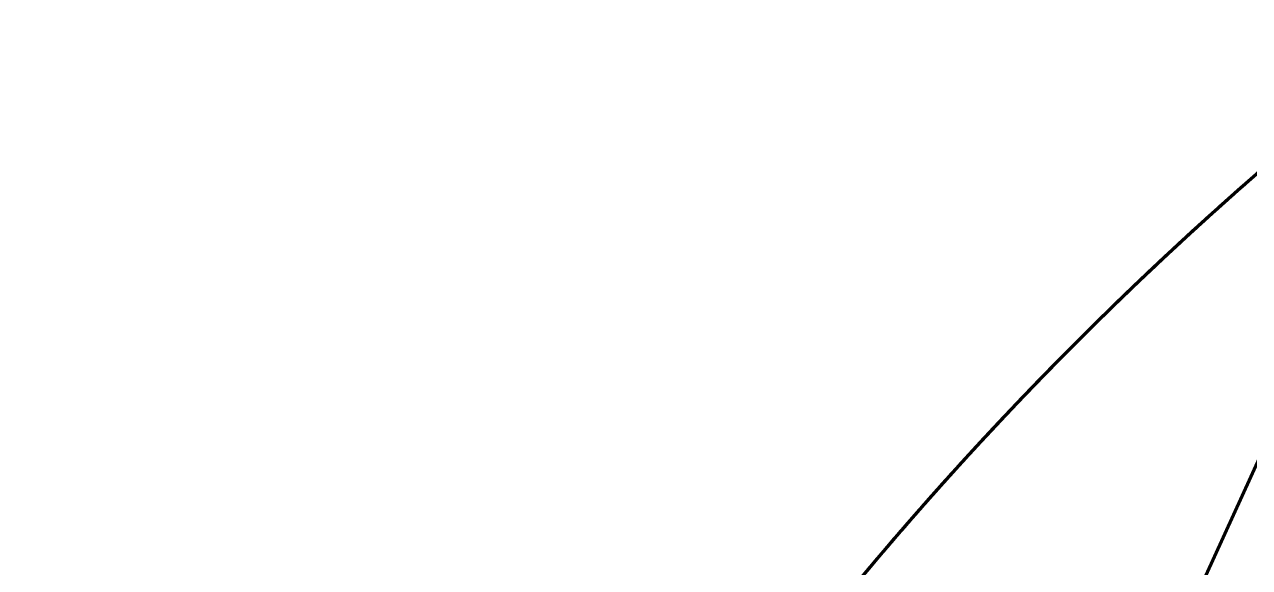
# Model space of a CAD drawing. Header units: millimetres. Extents: x 0 to 840, y 0 to 594.
# Drawn here: x 93.188 to 96.103, y 258.271 to 259.562 of the extents above; entities that cross this region are included whole.
import ezdxf

# ---------------------------------------------------------------- set-up
doc = ezdxf.new("R2010")
doc.units = ezdxf.units.MM
doc.linetypes.add('K5LT_BASIC', pattern=[0])
doc.layers.add('Системный слой', color=7, linetype='Continuous')

msp = doc.modelspace()

# ---------------------------------------------------------------- linework, layer by layer
at = {"layer": 'Системный слой', "color": 5, "linetype": 'K5LT_BASIC', "lineweight": 60, "true_color": 0x0000ff}
for p, q in [((96.57404, 259.51333), (94.91438, 255.8739)), ((96.09986, 259.18932), (96.07551, 259.16787)), ((96.04066, 259.13689), (96.01084, 259.11012)), ((96.01084, 259.11012), (95.98153, 259.08355)), ((95.92059, 259.02751), (95.8944, 259.0031)), ((95.92225, 259.02905), (95.90884, 259.01659)), ((95.66304, 258.77811), (95.64034, 258.7551)), ((95.41044, 258.51183), (95.38921, 258.48838)), ((95.41044, 258.51183), (95.38929, 258.48847)), ((95.38952, 258.48872), (95.36507, 258.4615))]:
    msp.add_line(p, q, dxfattribs=at)
for points, knots in [([(99.60669, 261.04203), (99.58233, 261.03576), (99.29992, 260.96172), (98.76682, 260.79236), (98.02918, 260.47944), (97.32403, 260.09893), (96.65753, 259.65418), (96.03552, 259.14906), (95.46345, 258.58802), (94.94634, 257.97596), (94.48869, 257.31824), (94.09454, 256.62063), (93.76732, 255.88922), (93.5099, 255.13043), (93.32454, 254.3509), (93.21285, 253.55745), (93.17583, 252.75704), (93.21378, 251.95667), (93.32639, 251.16336), (93.51266, 250.38404), (93.76588, 249.64046), (93.97681, 249.16697), (94.08896, 248.94235)], [0.9944152957, 0.9944152957, 0.9944152957, 0.9944152957, 0.9944302992, 0.9945894335, 0.9947485678, 0.9949077021, 0.9950668364, 0.9952259707, 0.995385105, 0.9955442393, 0.9957033736, 0.995862508, 0.9960216423, 0.9961807766, 0.9963399109, 0.9964990452, 0.9966581795, 0.9968173138, 0.9969764481, 0.9971355824, 0.9972947167, 0.997444463, 0.997444463, 0.997444463, 0.997444463]), ([(98.32607, 260.6016), (98.26924, 260.57686), (97.96921, 260.44237), (97.44011, 260.16753), (96.76669, 259.73333), (96.32904, 259.38922), (96.11097, 259.19908), (96.09405, 259.18421)], [0.91991847438, 0.91991847438, 0.91991847438, 0.91991847438, 0.91995544239, 0.9201145767, 0.92027371101, 0.92043284532, 0.92044628114, 0.92044628114, 0.92044628114, 0.92044628114]), ([(97.20448, 260.01093), (97.11186, 259.953), (96.79687, 259.74749), (96.42045, 259.46485), (96.14606, 259.23024), (96.07551, 259.16787)], [0.9415325509, 0.9415325509, 0.9415325509, 0.9415325509, 0.94159770847, 0.94175684278, 0.94181301004, 0.94181301004, 0.94181301004, 0.94181301004]), ([(96.44067, 259.473), (96.23042, 259.30703), (95.82633, 258.95601), (95.3309, 258.43658), (95.04729, 258.08797), (94.93678, 257.94289)], [0.96308020286, 0.96308020286, 0.96308020286, 0.96308020286, 0.96323997454, 0.96339910885, 0.96350788952, 0.96350788952, 0.96350788952, 0.96350788952]), ([(96.44067, 259.473), (96.31541, 259.37412), (96.17146, 259.2538), (96.0316, 259.12885), (96.01084, 259.11012)], [0.90967566348, 0.90967566348, 0.90967566348, 0.90967566348, 0.90977084659, 0.90978752489, 0.90978752489, 0.90978752489, 0.90978752489]), ([(96.44067, 259.473), (96.41494, 259.4527), (96.29099, 259.35369), (96.16982, 259.25124), (96.07551, 259.16787)], [0.952399294972, 0.952399294972, 0.952399294972, 0.952399294972, 0.952418841502, 0.952493917912, 0.952493917912, 0.952493917912, 0.952493917912]), ([(96.38799, 259.43108), (96.30158, 259.36176), (96.17481, 259.25594), (96.05117, 259.14651), (96.01084, 259.11012)], [0.738794522551, 0.738794522551, 0.738794522551, 0.738794522551, 0.738860598345, 0.738892998864, 0.738892998864, 0.738892998864, 0.738892998864]), ([(96.38799, 259.43108), (96.2913, 259.35351), (96.16477, 259.24739), (96.04139, 259.13768), (96.01084, 259.11012)], [0.824241785571, 0.824241785571, 0.824241785571, 0.824241785571, 0.82431572247, 0.82434026188, 0.82434026188, 0.82434026188, 0.82434026188]), ([(96.38799, 259.43108), (96.33048, 259.38494), (96.22534, 259.29834), (96.12231, 259.20925), (96.07551, 259.16787)], [0.931050864335, 0.931050864335, 0.931050864335, 0.931050864335, 0.931094844048, 0.931132102166, 0.931132102166, 0.931132102166, 0.931132102166]), ([(96.28884, 259.35031), (96.23221, 259.30347), (96.16088, 259.2429), (96.09055, 259.18117), (96.07551, 259.16787)], [0.557244514323, 0.557244514323, 0.557244514323, 0.557244514323, 0.557288351369, 0.55730032646, 0.55730032646, 0.55730032646, 0.55730032646]), ([(96.23525, 259.30561), (96.19272, 259.26984), (96.13935, 259.22406), (96.08655, 259.17763), (96.07551, 259.16787)], [0.375682955451, 0.375682955451, 0.375682955451, 0.375682955451, 0.375716104392, 0.375724892547, 0.375724892547, 0.375724892547, 0.375724892547]), ([(96.22573, 259.29759), (96.19241, 259.26949), (96.14216, 259.22645), (96.09242, 259.18282), (96.07551, 259.16787)], [0.108662733921, 0.108662733921, 0.108662733921, 0.108662733921, 0.108688733291, 0.10870219562, 0.10870219562, 0.10870219562, 0.10870219562]), ([(96.0674, 259.16069), (96.03581, 259.1327), (95.80607, 258.92603), (95.39904, 258.51787), (94.88876, 257.90009), (94.43846, 257.23732), (94.05209, 256.53536), (93.79934, 255.95312), (93.67508, 255.60747), (93.64277, 255.51236)], [0.98453879518, 0.98453879518, 0.98453879518, 0.98453879518, 0.98456397199, 0.9847231063, 0.98488224061, 0.98504137492, 0.98520050923, 0.98535964354, 0.985419558, 0.985419558, 0.985419558, 0.985419558]), ([(96.07551, 259.16787), (95.89867, 259.01154), (95.6738, 258.79553), (95.46123, 258.56772), (95.41044, 258.51183)], [0.92045119429, 0.92045119429, 0.92045119429, 0.92045119429, 0.92059197963, 0.92063702266, 0.92063702266, 0.92063702266, 0.92063702266]), ([(96.05861, 259.15289), (96.00629, 259.1064), (95.82458, 258.94087), (95.65011, 258.76759), (95.52926, 258.63994)], [0.9738602244, 0.9738602244, 0.9738602244, 0.9738602244, 0.97390197327, 0.97400682338, 0.97400682338, 0.97400682338, 0.97400682338]), ([(96.07551, 259.16787), (96.01343, 259.11299), (95.91612, 259.02442), (95.8209, 258.93364), (95.78594, 258.89974)], [0.792280299744, 0.792280299744, 0.792280299744, 0.792280299744, 0.792329726289, 0.792358771422, 0.792358771422, 0.792358771422, 0.792358771422]), ([(96.06957, 259.16261), (96.03324, 259.13045), (95.93831, 259.04492), (95.84532, 258.95728), (95.7884, 258.90212)], [0.80296278585, 0.80296278585, 0.80296278585, 0.80296278585, 0.802991725016, 0.803038997955, 0.803038997955, 0.803038997955, 0.803038997955]), ([(96.07551, 259.16787), (96.04705, 259.14272), (95.95256, 259.05806), (95.85996, 258.9713), (95.79605, 258.90953)], [0.717513944605, 0.717513944605, 0.717513944605, 0.717513944605, 0.717536600891, 0.71758961729, 0.71758961729, 0.71758961729, 0.71758961729]), ([(96.07551, 259.16787), (96.05105, 259.14626), (95.96074, 259.06549), (95.87215, 258.98282), (95.80839, 258.92143)], [0.899089378517, 0.899089378517, 0.899089378517, 0.899089378517, 0.899108847868, 0.89916164405, 0.89916164405, 0.89916164405, 0.89916164405]), ([(96.07551, 259.16787), (96.03317, 259.13045), (95.95181, 259.05707), (95.87187, 258.98215), (95.8335, 258.94551)], [0.621385773708, 0.621385773708, 0.621385773708, 0.621385773708, 0.62141947804, 0.621451121061, 0.621451121061, 0.621451121061, 0.621451121061]), ([(96.07551, 259.16787), (96.05292, 259.14791), (95.97625, 259.0794), (95.90083, 259.00953), (95.84815, 258.95946)], [0.450491247677, 0.450491247677, 0.450491247677, 0.450491247677, 0.45050922979, 0.450552572146, 0.450552572146, 0.450552572146, 0.450552572146]), ([(96.07551, 259.16787), (96.05693, 259.15145), (95.98219, 259.08479), (95.90862, 259.01683), (95.85397, 258.96498)], [0.632066681589, 0.632066681589, 0.632066681589, 0.632066681589, 0.632081476767, 0.632126412582, 0.632126412582, 0.632126412582, 0.632126412582]), ([(96.07551, 259.16787), (96.0628, 259.15664), (95.99089, 259.09269), (95.92007, 259.02754), (95.8625, 258.97307)], [0.365043984662, 0.365043984662, 0.365043984662, 0.365043984662, 0.365054105665, 0.365101378027, 0.365101378027, 0.365101378027, 0.365101378027]), ([(96.07551, 259.16787), (96.0668, 259.16017), (96.01188, 259.11143), (95.9576, 259.06198), (95.91237, 259.01987)], [0.546619418575, 0.546619418575, 0.546619418575, 0.546619418575, 0.546626352642, 0.546663215858, 0.546663215858, 0.546663215858, 0.546663215858]), ([(96.07551, 259.16787), (96.06093, 259.15498), (96.00981, 259.10948), (95.95923, 259.06336), (95.92333, 259.03005)], [0.813642115502, 0.813642115502, 0.813642115502, 0.813642115502, 0.813653723743, 0.813682937358, 0.813682937358, 0.813682937358, 0.813682937358]), ([(96.01084, 259.11012), (95.90413, 259.01384), (95.64451, 258.76746), (95.40078, 258.50517), (95.26104, 258.34299)], [0.94183024852, 0.94183024852, 0.94183024852, 0.94183024852, 0.94191597708, 0.94204366495, 0.94204366495, 0.94204366495, 0.94204366495]), ([(96.01084, 259.11012), (95.88641, 258.99785), (95.65354, 258.77499), (95.43366, 258.53934), (95.33129, 258.4235)], [0.66412664372, 0.66412664372, 0.66412664372, 0.66412664372, 0.66422660726, 0.66431881586, 0.66431881586, 0.66431881586, 0.66431881586]), ([(96.01084, 259.11012), (95.89038, 259.00143), (95.65924, 258.78064), (95.44084, 258.54725), (95.3366, 258.4295)], [0.84570207763, 0.84570207763, 0.84570207763, 0.84570207763, 0.84579885423, 0.84589265629, 0.84589265629, 0.84589265629, 0.84589265629]), ([(96.01084, 259.11012), (95.97844, 259.08089), (95.77003, 258.88994), (95.57118, 258.68873), (95.41044, 258.51183)], [0.07667671046, 0.07667671046, 0.07667671046, 0.07667671046, 0.07670273711, 0.07684530035, 0.07684530035, 0.07684530035, 0.07684530035]), ([(96.01084, 259.11012), (95.88826, 258.99952), (95.68389, 258.8041), (95.48949, 258.59883), (95.41044, 258.51183)], [0.21552851288, 0.21552851288, 0.21552851288, 0.21552851288, 0.21562698918, 0.21569710276, 0.21569710276, 0.21569710276, 0.21569710276]), ([(96.01084, 259.11012), (95.93534, 259.042), (95.72885, 258.84891), (95.53213, 258.64576), (95.41044, 258.51183)], [0.23689032862, 0.23689032862, 0.23689032862, 0.23689032862, 0.23695098663, 0.2370589185, 0.2370589185, 0.2370589185, 0.2370589185]), ([(96.01084, 259.11012), (95.97659, 259.07922), (95.76827, 258.88818), (95.5695, 258.68688), (95.41044, 258.51183)], [0.5252748413, 0.5252748413, 0.5252748413, 0.5252748413, 0.52530235519, 0.52544343119, 0.52544343119, 0.52544343119, 0.52544343119]), ([(96.01084, 259.11012), (95.85097, 258.96588), (95.66436, 258.78427), (95.48636, 258.59446), (95.45592, 258.56148)], [0.10871943411, 0.10871943411, 0.10871943411, 0.10871943411, 0.1088478676, 0.10887463787, 0.10887463787, 0.10887463787, 0.10887463787]), ([(95.99949, 259.09986), (95.87323, 258.98553), (95.72418, 258.84223), (95.58048, 258.69369), (95.55538, 258.66741)], [0.93115238345, 0.93115238345, 0.93115238345, 0.93115238345, 0.93125397836, 0.93127565568, 0.93127565568, 0.93127565568, 0.93127565568]), ([(96.01084, 259.11012), (95.90016, 259.01026), (95.75679, 258.87394), (95.61828, 258.73277), (95.58447, 258.69772)], [0.76025481461, 0.76025481461, 0.76025481461, 0.76025481461, 0.76034373011, 0.76037277524, 0.76037277524, 0.76037277524, 0.76037277524]), ([(96.01084, 259.11012), (95.91391, 259.02267), (95.77694, 258.89328), (95.64435, 258.75945), (95.60406, 258.71796)], [0.8563829855, 0.8563829855, 0.8563829855, 0.8563829855, 0.85646085296, 0.85649534558, 0.85649534558, 0.85649534558, 0.85649534558]), ([(96.01084, 259.11012), (95.92952, 259.03675), (95.79373, 258.90942), (95.66218, 258.77773), (95.60879, 258.72283)], [0.50391302555, 0.50391302555, 0.50391302555, 0.50391302555, 0.50397835773, 0.50402403714, 0.50402403714, 0.50402403714, 0.50402403714]), ([(96.01084, 259.11012), (95.91973, 259.02792), (95.7854, 258.90137), (95.65525, 258.77055), (95.61214, 258.72627)], [0.58936028857, 0.58936028857, 0.58936028857, 0.58936028857, 0.58943348186, 0.58947034538, 0.58947034538, 0.58947034538, 0.58947034538]), ([(96.00806, 259.10761), (95.90813, 259.01737), (95.78396, 258.8998), (95.66341, 258.77859), (95.63796, 258.75268)], [0.674808296, 0.674808296, 0.674808296, 0.674808296, 0.67488860598, 0.67491026323, 0.67491026323, 0.67491026323, 0.67491026323]), ([(96.01084, 259.11012), (95.95306, 259.05798), (95.83301, 258.94667), (95.71621, 258.83194), (95.65586, 258.77085)], [0.514593933424, 0.514593933424, 0.514593933424, 0.514593933424, 0.514640356461, 0.514691574014, 0.514691574014, 0.514691574014, 0.514691574014]), ([(96.01084, 259.11012), (95.9237, 259.0315), (95.80443, 258.91935), (95.68846, 258.80385), (95.65591, 258.77091)], [0.770935722482, 0.770935722482, 0.770935722482, 0.770935722482, 0.771005728835, 0.771033348977, 0.771033348977, 0.771033348977, 0.771033348977]), ([(96.00363, 259.10361), (95.94434, 259.04999), (95.84927, 258.96157), (95.75624, 258.871), (95.7208, 258.83589)], [0.333020430903, 0.333020430903, 0.333020430903, 0.333020430903, 0.333068109485, 0.333097867554, 0.333097867554, 0.333097867554, 0.333097867554]), ([(96.01084, 259.11012), (95.95702, 259.06156), (95.87451, 258.98519), (95.79352, 258.90721), (95.76495, 258.87931)], [0.696169367335, 0.696169367335, 0.696169367335, 0.696169367335, 0.696212603437, 0.696236423235, 0.696236423235, 0.696236423235, 0.696236423235]), ([(96.01084, 259.11012), (95.95491, 259.05965), (95.87351, 258.98424), (95.7936, 258.90725), (95.7681, 258.88238)], [0.065995802599, 0.065995802599, 0.065995802599, 0.065995802599, 0.066040738384, 0.066061984615, 0.066061984615, 0.066061984615, 0.066061984615]), ([(96.01084, 259.11012), (95.96681, 259.07039), (95.88625, 258.99617), (95.80713, 258.92042), (95.77116, 258.88537)], [0.610722104318, 0.610722104318, 0.610722104318, 0.610722104318, 0.610757479313, 0.610787436525, 0.610787436525, 0.610787436525, 0.610787436525]), ([(96.01084, 259.11012), (96.00198, 259.10213), (95.92847, 259.03552), (95.85611, 258.96763), (95.79339, 258.90695)], [0.087357618344, 0.087357618344, 0.087357618344, 0.087357618344, 0.087364735837, 0.087416788745, 0.087416788745, 0.087416788745, 0.087416788745]), ([(96.01084, 259.11012), (95.99616, 259.09688), (95.9328, 259.03931), (95.8703, 258.98078), (95.82276, 258.93523)], [0.354380315271, 0.354380315271, 0.354380315271, 0.354380315271, 0.354392106939, 0.354431381632, 0.354431381632, 0.354431381632, 0.354431381632]), ([(96.01084, 259.11012), (95.9922, 259.0933), (95.93359, 259.03995), (95.87572, 258.98578), (95.83655, 258.94841)], [0.172804881358, 0.172804881358, 0.172804881358, 0.172804881358, 0.172819859962, 0.172852154247, 0.172852154247, 0.172852154247, 0.172852154247]), ([(96.01084, 259.11012), (95.98241, 259.08447), (95.92828, 259.03497), (95.8748, 258.98478), (95.84939, 258.96064)], [0.258252144373, 0.258252144373, 0.258252144373, 0.258252144373, 0.258274984087, 0.258295892422, 0.258295892422, 0.258295892422, 0.258295892422]), ([(95.96734, 259.0706), (95.89914, 259.00821), (95.63801, 258.76144), (95.34114, 258.44318), (95.12308, 258.17928), (95.07575, 258.12043)], [0.95252284121, 0.95252284121, 0.95252284121, 0.95252284121, 0.95257797581, 0.95273711012, 0.95278215215, 0.95278215215, 0.95278215215, 0.95278215215]), ([(95.97878, 259.08105), (95.92613, 259.03306), (95.79392, 258.90949), (95.66568, 258.78178), (95.58945, 258.70288)], [0.78162523506, 0.78162523506, 0.78162523506, 0.78162523506, 0.78166772756, 0.78173316604, 0.78173316604, 0.78173316604, 0.78173316604]), ([(95.95828, 259.0623), (95.89896, 259.00788), (95.77693, 258.89271), (95.65835, 258.774), (95.59762, 258.71132)], [0.68550258819, 0.68550258819, 0.68550258819, 0.68550258819, 0.68555060471, 0.68560265844, 0.68560265844, 0.68560265844, 0.68560265844]), ([(95.81454, 258.92734), (95.66672, 258.78532), (95.47429, 258.58664), (95.29183, 258.37898), (95.24536, 258.32474)], [0.62145634194, 0.62145634194, 0.62145634194, 0.62145634194, 0.62157861235, 0.6216212111, 0.6216212111, 0.6216212111, 0.6216212111]), ([(95.81717, 258.92987), (95.67022, 258.78879), (95.48612, 258.59897), (95.31113, 258.40093), (95.27152, 258.35514)], [0.17285748589, 0.17285748589, 0.17285748589, 0.17285748589, 0.17297899427, 0.17301510738, 0.17301510738, 0.17301510738, 0.17301510738]), ([(95.801, 258.91431), (95.67518, 258.79288), (95.54462, 258.65891), (95.41859, 258.5208), (95.41044, 258.51183)], [0.89916368302, 0.89916368302, 0.89916368302, 0.89916368302, 0.89926798218, 0.8992752069, 0.8992752069, 0.8992752069, 0.8992752069]), ([(95.81644, 258.92917), (95.78023, 258.8944), (95.70588, 258.82173), (95.63287, 258.74773), (95.59548, 258.70912)], [0.044686791998, 0.044686791998, 0.044686791998, 0.044686791998, 0.04471674093, 0.044748796794, 0.044748796794, 0.044748796794, 0.044748796794]), ([(95.80047, 258.9138), (95.77351, 258.88777), (95.71182, 258.82744), (95.65106, 258.76619), (95.61699, 258.73125)], [0.226266633209, 0.226266633209, 0.226266633209, 0.226266633209, 0.226288987906, 0.226318095237, 0.226318095237, 0.226318095237, 0.226318095237]), ([(95.79954, 258.91289), (95.68935, 258.8065), (95.51377, 258.62762), (95.34625, 258.44122), (95.28239, 258.36767)], [0.54669412817, 0.54669412817, 0.54669412817, 0.54669412817, 0.54678548695, 0.54684358414, 0.54684358414, 0.54684358414, 0.54684358414]), ([(95.77955, 258.89353), (95.73128, 258.84662), (95.60579, 258.72175), (95.48422, 258.59303), (95.41044, 258.51183)], [0.48261421497, 0.48261421497, 0.48261421497, 0.48261421497, 0.48265436028, 0.48271979969, 0.48271979969, 0.48271979969, 0.48271979969]), ([(95.7884, 258.90212), (95.73148, 258.84697), (95.63626, 258.75209), (95.5433, 258.655), (95.50555, 258.61479)], [0.749634458551, 0.749634458551, 0.749634458551, 0.749634458551, 0.749681731381, 0.749714629807, 0.749714629807, 0.749714629807, 0.749714629807]), ([(95.7769, 258.89096), (95.71243, 258.82824), (95.62964, 258.74514), (95.54859, 258.66036), (95.52979, 258.6405)], [0.204911343754, 0.204911343754, 0.204911343754, 0.204911343754, 0.204964990452, 0.204981303088, 0.204981303088, 0.204981303088, 0.204981303088]), ([(95.77116, 258.88537), (95.73519, 258.85031), (95.66857, 258.78424), (95.60305, 258.71708), (95.57285, 258.68565)], [0.397169278963, 0.397169278963, 0.397169278963, 0.397169278963, 0.397199236156, 0.397225239409, 0.397225239409, 0.397225239409, 0.397225239409]), ([(95.7681, 258.88238), (95.7426, 258.85751), (95.67126, 258.78704), (95.60117, 258.71533), (95.5565, 258.66859)], [0.311722865774, 0.311722865774, 0.311722865774, 0.311722865774, 0.311744112031, 0.311782674039, 0.311782674039, 0.311782674039, 0.311782674039]), ([(95.74824, 258.86295), (95.7124, 258.82776), (95.64955, 258.76496), (95.58769, 258.70119), (95.56099, 258.67328)], [0.034024785011, 0.034024785011, 0.034024785011, 0.034024785011, 0.034054742203, 0.034077777612, 0.034077777612, 0.034077777612, 0.034077777612]), ([(95.73148, 258.84644), (95.69016, 258.80566), (95.54688, 258.66129), (95.40881, 258.51187), (95.31293, 258.40265)], [0.5680748565, 0.5680748565, 0.5680748565, 0.5680748565, 0.5681094844, 0.56819616898, 0.56819616898, 0.56819616898, 0.56819616898]), ([(95.71175, 258.8269), (95.66399, 258.77945), (95.60027, 258.71462), (95.5376, 258.64879), (95.52142, 258.63165)], [0.471952206488, 0.471952206488, 0.471952206488, 0.471952206488, 0.471992361553, 0.472006420005, 0.472006420005, 0.472006420005, 0.472006420005]), ([(95.72313, 258.83819), (95.67908, 258.79459), (95.61574, 258.7305), (95.55342, 258.66543), (95.53407, 258.64502)], [0.835099886729, 0.835099886729, 0.835099886729, 0.835099886729, 0.835136855506, 0.835153629378, 0.835153629378, 0.835153629378, 0.835153629378]), ([(95.68943, 258.80464), (95.63442, 258.74958), (95.56446, 258.67761), (95.49579, 258.60443), (95.48044, 258.58794)], [0.824428433733, 0.824428433733, 0.824428433733, 0.824428433733, 0.824474856779, 0.824488292575, 0.824488292575, 0.824488292575, 0.824488292575]), ([(95.70341, 258.81861), (95.65295, 258.76833), (95.5889, 258.70289), (95.52592, 258.63645), (95.512, 258.62165)], [0.738977240345, 0.738977240345, 0.738977240345, 0.738977240345, 0.739019732654, 0.739031849455, 0.739031849455, 0.739031849455, 0.739031849455]), ([(95.68375, 258.79895), (95.64175, 258.75683), (95.59029, 258.70414), (95.53953, 258.65079), (95.52979, 258.6405)], [0.290384638799, 0.290384638799, 0.290384638799, 0.290384638799, 0.290420114577, 0.290428566101, 0.290428566101, 0.290428566101, 0.290428566101]), ([(95.66982, 258.78495), (95.60847, 258.72314), (95.48642, 258.59634), (95.36833, 258.46584), (95.30973, 258.39901)], [0.72830578684, 0.72830578684, 0.72830578684, 0.72830578684, 0.72835773393, 0.72841075031, 0.72841075031, 0.72841075031, 0.72841075031]), ([(95.6252, 258.73966), (95.59382, 258.70757), (95.52809, 258.63928), (95.4635, 258.5699), (95.42981, 258.53308)], [0.375848468427, 0.375848468427, 0.375848468427, 0.375848468427, 0.375875238702, 0.375905004218, 0.375905004218, 0.375905004218, 0.375905004218]), ([(95.61699, 258.73125), (95.58292, 258.69631), (95.47508, 258.58382), (95.37035, 258.4684), (95.29993, 258.38781)], [0.642873502428, 0.642873502428, 0.642873502428, 0.642873502428, 0.642902609803, 0.642966446226, 0.642966446226, 0.642966446226, 0.642966446226]), ([(95.58948, 258.70291), (95.54641, 258.65833), (95.47653, 258.58441), (95.40798, 258.50926), (95.38142, 258.47973)], [0.813775880175, 0.813775880175, 0.813775880175, 0.813775880175, 0.813812858052, 0.813836547648, 0.813836547648, 0.813836547648, 0.813836547648]), ([(95.54287, 258.65428), (95.52273, 258.63311), (95.43773, 258.54281), (95.35469, 258.45066), (95.29241, 258.37919)], [0.098168446437, 0.098168446437, 0.098168446437, 0.098168446437, 0.098185868874, 0.098242419718, 0.098242419718, 0.098242419718, 0.098242419718]), ([(95.55251, 258.66441), (95.53479, 258.64583), (95.47088, 258.57825), (95.40808, 258.50963), (95.36321, 258.45942)], [0.909914664053, 0.909914664053, 0.909914664053, 0.909914664053, 0.909929980904, 0.909970141649, 0.909970141649, 0.909970141649, 0.909970141649]), ([(95.55847, 258.67064), (95.54218, 258.65361), (95.49239, 258.6011), (95.44326, 258.54795), (95.41044, 258.51183)], [0.012716687966, 0.012716687966, 0.012716687966, 0.012716687966, 0.012730744749, 0.0127598531, 0.0127598531, 0.0127598531, 0.0127598531]), ([(95.48487, 258.5927), (95.44823, 258.5534), (95.36262, 258.45983), (95.27911, 258.36438), (95.2317, 258.30876)], [0.439974316458, 0.439974316458, 0.439974316458, 0.439974316458, 0.440006365373, 0.44004995826, 0.44004995826, 0.44004995826, 0.44004995826]), ([(95.49119, 258.59946), (95.46869, 258.57539), (95.39784, 258.49868), (95.32841, 258.42069), (95.28156, 258.36672)], [0.717676082002, 0.717676082002, 0.717676082002, 0.717676082002, 0.717695735201, 0.71773836185, 0.71773836185, 0.71773836185, 0.71773836185]), ([(95.49922, 258.60804), (95.47937, 258.58686), (95.42099, 258.52392), (95.36357, 258.4601), (95.32599, 258.41749)], [0.450651048398, 0.450651048398, 0.450651048398, 0.450651048398, 0.4506683641, 0.450702251863, 0.450702251863, 0.450702251863, 0.450702251863]), ([(95.49441, 258.60291), (95.47983, 258.58732), (95.42846, 258.532), (95.37783, 258.47599), (95.3419, 258.43548)], [0.63222788131, 0.63222788131, 0.63222788131, 0.63222788131, 0.632240611076, 0.632272911139, 0.632272911139, 0.632272911139, 0.632272911139]), ([(95.49952, 258.60837), (95.48493, 258.59279), (95.43909, 258.54351), (95.39384, 258.49369), (95.36321, 258.45942)], [0.183628263262, 0.183628263262, 0.183628263262, 0.183628263262, 0.183640992998, 0.183668406001, 0.183668406001, 0.183668406001, 0.183668406001]), ([(95.45869, 258.56448), (95.4435, 258.54805), (95.39709, 258.49742), (95.35128, 258.44624), (95.32069, 258.41148)], [0.536110140976, 0.536110140976, 0.536110140976, 0.536110140976, 0.536123488224, 0.536151108347, 0.536151108347, 0.536151108347, 0.536151108347]), ([(95.43712, 258.54106), (95.40606, 258.50719), (95.19652, 258.27499), (94.8868, 257.89142), (94.63423, 257.52296), (94.53734, 257.37161)], [0.97403369439, 0.97403369439, 0.97403369439, 0.97403369439, 0.97406110757, 0.97422024188, 0.97432742861, 0.97432742861, 0.97432742861, 0.97432742861]), ([(95.44542, 258.55009), (95.40792, 258.50932), (95.32918, 258.42203), (95.25226, 258.33314), (95.21211, 258.28569)], [0.792455822733, 0.792455822733, 0.792455822733, 0.792455822733, 0.792488860598, 0.79252593552, 0.79252593552, 0.79252593552, 0.79252593552]), ([(95.45132, 258.5565), (95.42436, 258.52725), (95.35318, 258.44893), (95.28347, 258.3693), (95.24053, 258.3191)], [0.888582261663, 0.888582261663, 0.888582261663, 0.888582261663, 0.88860598345, 0.888645385495, 0.888645385495, 0.888645385495, 0.888645385495]), ([(95.41044, 258.51183), (95.34217, 258.4367), (95.09934, 258.1597), (94.82309, 257.80017), (94.62655, 257.50883), (94.58028, 257.43801)], [0.77110431236, 0.77110431236, 0.77110431236, 0.77110431236, 0.77116486314, 0.77132399745, 0.77137445731, 0.77137445731, 0.77137445731, 0.77137445731]), ([(95.41044, 258.51183), (95.35463, 258.45041), (95.12317, 258.18811), (94.85028, 257.83769), (94.6471, 257.53965), (94.59551, 257.46124)], [0.86723248326, 0.86723248326, 0.86723248326, 0.86723248326, 0.867281986, 0.86744112031, 0.86749710496, 0.86749710496, 0.86749710496, 0.86749710496]), ([(95.41044, 258.51183), (95.22671, 258.30963), (95.00549, 258.04139), (94.80123, 257.76048), (94.75844, 257.69999)], [0.803147036, 0.803147036, 0.803147036, 0.803147036, 0.80330999363, 0.80335418587, 0.80335418587, 0.80335418587, 0.80335418587]), ([(95.41044, 258.51183), (95.36876, 258.46596), (95.25468, 258.33764), (95.14451, 258.20592), (95.07575, 258.12043)], [0.51476252331, 0.51476252331, 0.51476252331, 0.51476252331, 0.51479949077, 0.51486492918, 0.51486492918, 0.51486492918, 0.51486492918]), ([(95.41044, 258.51183), (95.36349, 258.46016), (95.24959, 258.33168), (95.1396, 258.19982), (95.07575, 258.12043)], [0.78178522024, 0.78178522024, 0.78178522024, 0.78178522024, 0.78182686187, 0.78188762611, 0.78188762611, 0.78188762611, 0.78188762611]), ([(95.42664, 258.52961), (95.38303, 258.48188), (95.29312, 258.38123), (95.20563, 258.27847), (95.16071, 258.22439)], [0.696333175795, 0.696333175795, 0.696333175795, 0.696333175795, 0.696371737747, 0.696413670035, 0.696413670035, 0.696413670035, 0.696413670035]), ([(95.41044, 258.51183), (95.37044, 258.46781), (95.28614, 258.37307), (95.20397, 258.27647), (95.16095, 258.22468)], [0.066164392467, 0.066164392467, 0.066164392467, 0.066164392467, 0.066199872693, 0.066240030504, 0.066240030504, 0.066240030504, 0.066240030504]), ([(95.41044, 258.51183), (95.37763, 258.47572), (95.30727, 258.39695), (95.23839, 258.31688), (95.20176, 258.27345)], [0.429315260291, 0.429315260291, 0.429315260291, 0.429315260291, 0.429344366646, 0.42937825441, 0.42937825441, 0.42937825441, 0.42937825441]), ([(95.41044, 258.51183), (95.38122, 258.47967), (95.31257, 258.40296), (95.24532, 258.32501), (95.20693, 258.27957)], [0.610890694203, 0.610890694203, 0.610890694203, 0.610890694203, 0.610916613622, 0.610952094862, 0.610952094862, 0.610952094862, 0.610952094862]), ([(95.41789, 258.52002), (95.38086, 258.47937), (95.31598, 258.40676), (95.25236, 258.33306), (95.2249, 258.30077)], [0.877911191802, 0.877911191802, 0.877911191802, 0.877911191802, 0.877943984723, 0.877969267797, 0.877969267797, 0.877969267797, 0.877969267797]), ([(95.41044, 258.51183), (95.39368, 258.49338), (95.34008, 258.43387), (95.28732, 258.37362), (95.25139, 258.33177)], [0.707018865101, 0.707018865101, 0.707018865101, 0.707018865101, 0.707033736474, 0.707066632659, 0.707066632659, 0.707066632659, 0.707066632659]), ([(95.41044, 258.51183), (95.38649, 258.48547), (95.34696, 258.44142), (95.30789, 258.39696), (95.29241, 258.37919)], [0.343867997275, 0.343867997275, 0.343867997275, 0.343867997275, 0.343889242521, 0.343903300891, 0.343903300891, 0.343903300891, 0.343903300891]), ([(95.42124, 258.52369), (95.40251, 258.50316), (95.36514, 258.46178), (95.32817, 258.42004), (95.30973, 258.39901)], [0.2584175464, 0.2584175464, 0.2584175464, 0.2584175464, 0.258434118396, 0.258450803718, 0.258450803718, 0.258450803718, 0.258450803718]), ([(95.29708, 258.38455), (95.27448, 258.35866), (95.19946, 258.27166), (95.1262, 258.18316), (95.07575, 258.12043)], [0.055517373391, 0.055517373391, 0.055517373391, 0.055517373391, 0.055537873966, 0.055585890464, 0.055585890464, 0.055585890464, 0.055585890464]), ([(95.24293, 258.3219), (95.20263, 258.27482), (94.99154, 258.02273), (94.75801, 257.70868), (94.57727, 257.43381), (94.54369, 257.3815)], [0.84592101966, 0.84592101966, 0.84592101966, 0.84592101966, 0.84595798854, 0.84611712285, 0.84615419679, 0.84615419679, 0.84615419679, 0.84615419679]), ([(95.24053, 258.3191), (95.19757, 258.26887), (95.14241, 258.20283), (95.08825, 258.13598), (95.07575, 258.12043)], [0.664346320055, 0.664346320055, 0.664346320055, 0.664346320055, 0.664385741566, 0.664397639458, 0.664397639458, 0.664397639458, 0.664397639458]), ([(95.20838, 258.28128), (95.1918, 258.26167), (95.004, 258.03744), (94.667, 257.59034), (94.33184, 257.04648), (94.158, 256.71828), (94.11076, 256.62502)], [0.94205979422, 0.94205979422, 0.94205979422, 0.94205979422, 0.94207511139, 0.9422342457, 0.94239338001, 0.94245573552, 0.94245573552, 0.94245573552, 0.94245573552]), ([(95.21969, 258.29464), (95.19238, 258.26247), (95.14406, 258.20467), (95.09651, 258.14625), (95.07575, 258.12043)], [0.578905445426, 0.578905445426, 0.578905445426, 0.578905445426, 0.578930617441, 0.578950376444, 0.578950376444, 0.578950376444, 0.578950376444])]:
    msp.add_open_spline(points, degree=3, knots=knots, dxfattribs=at)
for points in [[(96.07551, 259.16787), (96.01436, 259.11382), (95.95398, 259.05888), (95.8944, 259.0031)], [(96.07551, 259.16787), (96.05386, 259.14873), (96.0323, 259.12948), (96.01084, 259.11012)], [(96.07551, 259.16787), (96.05386, 259.14873), (96.0323, 259.12948), (96.01084, 259.11012)], [(96.07551, 259.16787), (96.05386, 259.14873), (96.0323, 259.12948), (96.01084, 259.11012)], [(96.07551, 259.16787), (96.05386, 259.14873), (96.0323, 259.12948), (96.01084, 259.11012)], [(96.06767, 259.16093), (96.04865, 259.14408), (96.02971, 259.12714), (96.01084, 259.11012)], [(96.0674, 259.16069), (96.04847, 259.14392), (96.02962, 259.12706), (96.01084, 259.11012)], [(96.05861, 259.15289), (96.04263, 259.13869), (96.02671, 259.12444), (96.01084, 259.11012)], [(96.07551, 259.16787), (96.05599, 259.15062), (96.03655, 259.13328), (96.01719, 259.11584)], [(96.01084, 259.11012), (95.93963, 259.04586), (95.86949, 258.98041), (95.80047, 258.9138)], [(96.01084, 259.11012), (95.94137, 259.04744), (95.87293, 258.98363), (95.80556, 258.9187)], [(96.01084, 259.11012), (95.95795, 259.0624), (95.90565, 259.01401), (95.85397, 258.96498)], [(96.01084, 259.11012), (95.96972, 259.07302), (95.92895, 259.03551), (95.88856, 258.99761)], [(95.99451, 259.09535), (95.95892, 259.06307), (95.9236, 259.03049), (95.88856, 258.99761)], [(96.01084, 259.11012), (95.97064, 259.07385), (95.93079, 259.0372), (95.89128, 259.00017)], [(96.01084, 259.11012), (95.97778, 259.08029), (95.94495, 259.05021), (95.91237, 259.01987)], [(96.01084, 259.11012), (95.98112, 259.08331), (95.95159, 259.05628), (95.92225, 259.02905)], [(96.01084, 259.11012), (95.98149, 259.08363), (95.95231, 259.05694), (95.92333, 259.03005)], [(96.00202, 259.10215), (95.98471, 259.08649), (95.96747, 259.07076), (95.95029, 259.05496)], [(95.98153, 259.08355), (95.95773, 259.06188), (95.93406, 259.04007), (95.91051, 259.01813)], [(95.97878, 259.08105), (95.95626, 259.06052), (95.93385, 259.03987), (95.91155, 259.01911)], [(95.71409, 258.82923), (95.67021, 258.78566), (95.62681, 258.74162), (95.58388, 258.69711)], [(95.73681, 258.8517), (95.70372, 258.8191), (95.6709, 258.78622), (95.63835, 258.75307)], [(95.73237, 258.84733), (95.70837, 258.82364), (95.68451, 258.7998), (95.66078, 258.77583)], [(95.69404, 258.80926), (95.67187, 258.7871), (95.64982, 258.76482), (95.6279, 258.74242)], [(95.70336, 258.81856), (95.68076, 258.79604), (95.65828, 258.77339), (95.63593, 258.75061)], [(95.67728, 258.79245), (95.62454, 258.73945), (95.57251, 258.68576), (95.52118, 258.63139)], [(95.6806, 258.79579), (95.65825, 258.77335), (95.63602, 258.75079), (95.61393, 258.72811)], [(95.68075, 258.79594), (95.66026, 258.77537), (95.63988, 258.7547), (95.6196, 258.73393)], [(95.64034, 258.7551), (95.62059, 258.73501), (95.60094, 258.71482), (95.5814, 258.69453)], [(95.47225, 258.57913), (95.45153, 258.55681), (95.43093, 258.53437), (95.41044, 258.51183)], [(95.45718, 258.56285), (95.44153, 258.54591), (95.42595, 258.5289), (95.41044, 258.51183)], [(95.41044, 258.51183), (95.35714, 258.45318), (95.30466, 258.39378), (95.25302, 258.33366)], [(95.41044, 258.51183), (95.36517, 258.46201), (95.32049, 258.41165), (95.2764, 258.36077)], [(95.41044, 258.51183), (95.37015, 258.46749), (95.33032, 258.42272), (95.29097, 258.37754)], [(95.41044, 258.51183), (95.37224, 258.46979), (95.33445, 258.42736), (95.29709, 258.38456)], [(95.41789, 258.52002), (95.37723, 258.47539), (95.33705, 258.43034), (95.29735, 258.38486)], [(95.41044, 258.51183), (95.37376, 258.47146), (95.33746, 258.43074), (95.30156, 258.38968)], [(95.41044, 258.51183), (95.37583, 258.47374), (95.34156, 258.43534), (95.30764, 258.39663)], [(95.41044, 258.51183), (95.37942, 258.47769), (95.34868, 258.44331), (95.31822, 258.40867)], [(95.41044, 258.51183), (95.38206, 258.48059), (95.3539, 258.44915), (95.32598, 258.41749)], [(95.41044, 258.51183), (95.38206, 258.48059), (95.3539, 258.44915), (95.32599, 258.41749)], [(95.41044, 258.51183), (95.38206, 258.48059), (95.3539, 258.44915), (95.32599, 258.41749)], [(95.41044, 258.51183), (95.38472, 258.48352), (95.35919, 258.45504), (95.33385, 258.42639)], [(95.42347, 258.52614), (95.39346, 258.49326), (95.36371, 258.46016), (95.33422, 258.42682)], [(95.41044, 258.51183), (95.38485, 258.48367), (95.35944, 258.45533), (95.33422, 258.42682)], [(95.41044, 258.51183), (95.38565, 258.48455), (95.36104, 258.4571), (95.3366, 258.4295)], [(95.41044, 258.51183), (95.38649, 258.48547), (95.36269, 258.45895), (95.33907, 258.43229)], [(95.41044, 258.51183), (95.38744, 258.48652), (95.36459, 258.46107), (95.3419, 258.43548)], [(95.41044, 258.51183), (95.38988, 258.48921), (95.36944, 258.46647), (95.34913, 258.44362)], [(95.41044, 258.51183), (95.39188, 258.4914), (95.37341, 258.47088), (95.35505, 258.45027)], [(95.41044, 258.51183), (95.39251, 258.49209), (95.37466, 258.47227), (95.35691, 258.45237)], [(95.41044, 258.51183), (95.39295, 258.49258), (95.37554, 258.47325), (95.35823, 258.45384)], [(95.38392, 258.48251), (95.3645, 258.46094), (95.34519, 258.43926), (95.32599, 258.41749)], [(95.21211, 258.28569), (95.19761, 258.26856), (95.18318, 258.25138), (95.16882, 258.23413)]]:
    msp.add_open_spline(points, degree=3, dxfattribs=at)

doc.saveas('drawing.dxf')
